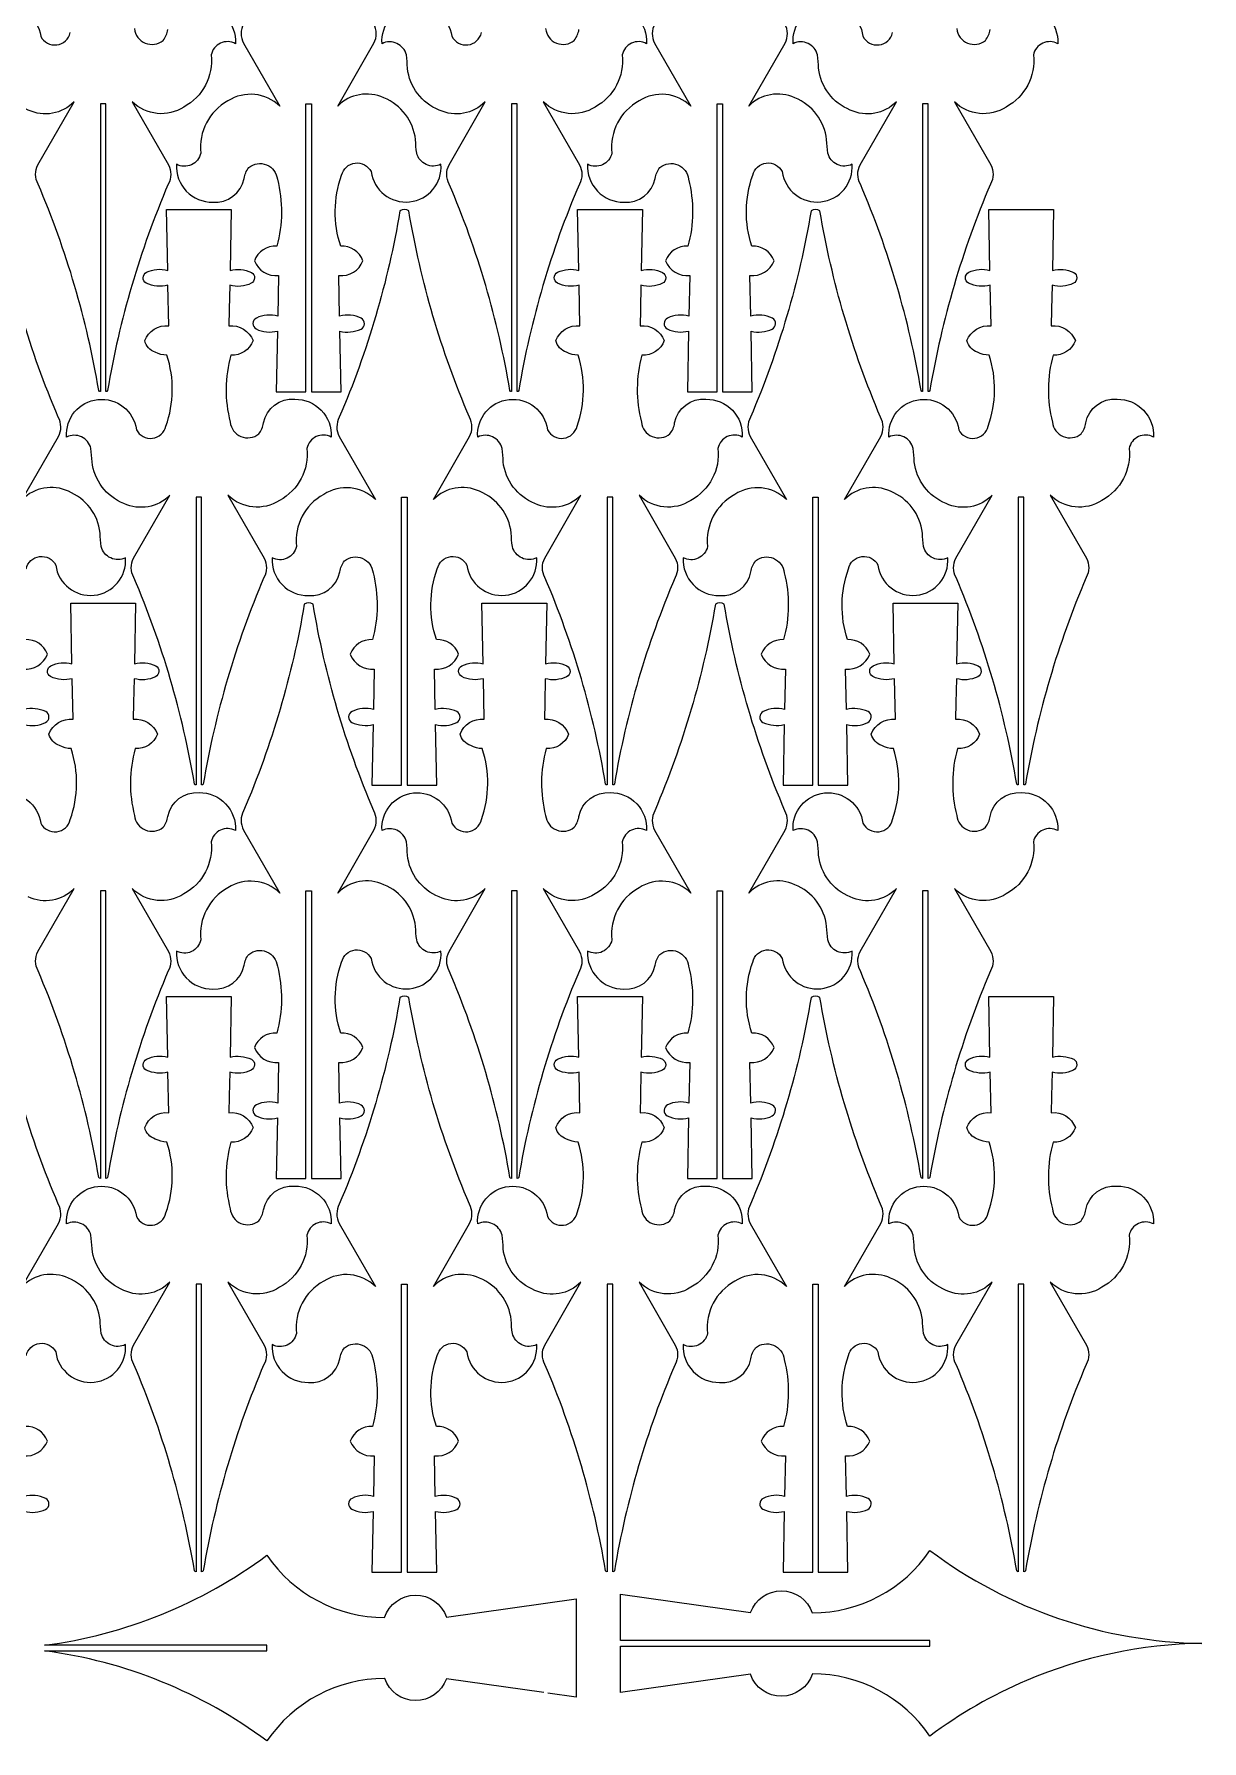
# Model space of a CAD drawing. Header units: millimetres. Extents: x 0 to 985, y 0 to 1989.
# Drawn here: x 655.9 to 985.3, y 2.7 to 484.2 of the extents above; entities that cross this region are included whole.
import ezdxf

# ---------------------------------------------------------------- set-up
doc = ezdxf.new("R2010")
doc.units = ezdxf.units.MM
doc.layers.get('0').update_dxf_attribs({"color": 70})

msp = doc.modelspace()

# ---------------------------------------------------------------- linework, layer by layer
for points in [[(702.43, 492.19, -0.435338), (712.68, 481.5, 0.502435), (705.82, 478.32, -0.304334), (698.13, 463.63, -0.35116), (683.54, 465.1), (693.76, 447.34, -0.248044), (693.72, 441.88, 0.059291), (676.59, 383.62, -0.355817), (676.13, 383.36), (676.13, 464.52), (674.56, 464.52), (674.56, 383.36, -0.358668), (674.12, 383.62, 0.059291), (656.99, 441.88, -0.248044), (656.94, 447.34), (667.17, 465.1, -0.318641), (654.16, 462.77, -0.277564), (645.21, 474.55, 0.02743), (644.89, 478.32, 0.483016), (638.03, 481.5, -0.969952), (657.73, 483.58, 0.704438), (666.07, 484.61, 0.166429)], [(818.43, 492.19, -0.435338), (828.68, 481.5, 0.502435), (821.82, 478.32, -0.304334), (814.13, 463.63, -0.35116), (799.54, 465.1), (809.76, 447.34, -0.248044), (809.72, 441.88, 0.059291), (792.59, 383.62, -0.355817), (792.13, 383.36), (792.13, 464.52), (790.56, 464.52), (790.56, 383.36, -0.358668), (790.12, 383.62, 0.059291), (772.99, 441.88, -0.248044), (772.94, 447.34), (783.17, 465.1, -0.318641), (770.16, 462.77, -0.277564), (761.21, 474.55, 0.02743), (760.89, 478.32, 0.483016), (754.03, 481.5, -0.969952), (773.73, 483.58, 0.704438), (782.07, 484.61, 0.166429)], [(934.43, 492.19, -0.435338), (944.68, 481.5, 0.502435), (937.82, 478.32, -0.304334), (930.13, 463.63, -0.35116), (915.54, 465.1), (925.76, 447.34, -0.248044), (925.72, 441.88, 0.059291), (908.59, 383.62, -0.355817), (908.13, 383.36), (908.13, 464.52), (906.56, 464.52), (906.56, 383.36, -0.358668), (906.12, 383.62, 0.059291), (888.99, 441.88, -0.248044), (888.94, 447.34), (899.17, 465.1, -0.318641), (886.16, 462.77, -0.277564), (877.21, 474.55, 0.02743), (876.89, 478.32, 0.483016), (870.03, 481.5, -0.969952), (889.73, 483.58, 0.704438), (898.07, 484.61, 0.166429)], [(714.98, 487.09, 0.248044), (714.93, 481.63), (725.16, 463.87, 0.35116), (710.57, 465.34, 0.304334), (702.88, 450.64, -0.502435), (696.02, 447.47, 0.435338), (706.26, 436.78, 0.382908), (715.11, 443.47, -0.133888), (716.43, 446.55, -0.600156), (724.5, 443.23, -0.13246), (724.32, 424.36, 0.331722), (718.04, 420.26, 0.340003), (724.84, 416.07), (724.62, 404.62, 0.183169), (718.57, 404.08, 0.599927), (718.5, 401.02, 0.176895), (724.53, 400.41), (724.19, 383.29), (732.56, 383.29), (732.56, 464.52), (734.13, 464.52), (734.13, 383.29), (742.49, 383.29), (742.15, 400.41, 0.180821), (748.11, 400.98, 0.599927), (748.18, 404.04, 0.179213), (742.07, 404.62), (741.84, 416.07, 0.340003), (748.64, 420.26, 0.331722), (742.37, 424.36, -0.166429), (742.63, 444.36, -0.704438), (750.96, 445.39, 0.969952), (770.67, 447.47, -0.483016), (763.81, 450.64, -0.02743), (763.48, 454.42, 0.277564), (754.53, 466.2, 0.318641), (741.52, 463.87), (751.75, 481.63, 0.248044), (751.7, 487.09, -0.059291)], [(830.98, 487.09, 0.248044), (830.93, 481.63), (841.16, 463.87, 0.35116), (826.57, 465.34, 0.304334), (818.88, 450.64, -0.502435), (812.02, 447.47, 0.435338), (822.26, 436.78, 0.382908), (831.11, 443.47, -0.133888), (832.43, 446.55, -0.600156), (840.5, 443.23, -0.13246), (840.32, 424.36, 0.331722), (834.04, 420.26, 0.340003), (840.84, 416.07), (840.62, 404.62, 0.183169), (834.57, 404.08, 0.599927), (834.5, 401.02, 0.176895), (840.53, 400.41), (840.19, 383.29), (848.56, 383.29), (848.56, 464.52), (850.13, 464.52), (850.13, 383.29), (858.49, 383.29), (858.15, 400.41, 0.180821), (864.11, 400.98, 0.599927), (864.18, 404.04, 0.179213), (858.07, 404.62), (857.84, 416.07, 0.340003), (864.64, 420.26, 0.331722), (858.37, 424.36, -0.166429), (858.63, 444.36, -0.704438), (866.96, 445.39, 0.969952), (886.67, 447.47, -0.483016), (879.81, 450.64, -0.02743), (879.48, 454.42, 0.277564), (870.53, 466.2, 0.318641), (857.52, 463.87), (867.75, 481.63, 0.248044), (867.7, 487.09, -0.059291)], [(684.2, 485.74, 0.600156), (692.27, 482.42, 0.133888), (693.59, 485.49, -0.382908)], [(800.2, 485.74, 0.600156), (808.27, 482.42, 0.133888), (809.59, 485.49, -0.382908)], [(916.2, 485.74, 0.600156), (924.27, 482.42, 0.133888), (925.59, 485.49, -0.382908)], [(653.63, 333.36, -0.704438), (661.96, 334.39, 0.969952), (681.67, 336.47, -0.483016), (674.81, 339.64, -0.02743), (674.48, 343.42, 0.277564), (665.53, 355.2, 0.318641), (652.52, 352.87), (662.75, 370.63, 0.248044), (662.7, 376.09, -0.059291), (645.58, 434.35, 0.319458)], [(638.03, 259.5, -0.969952), (657.73, 261.58, 0.704438), (666.07, 262.61, 0.166429), (666.33, 282.6, -0.122481), (663.06, 283.47, -0.259714), (660.06, 286.71, -0.340003), (666.86, 290.9), (666.63, 302.34, -0.179213), (660.51, 302.93, -0.599927), (660.58, 305.99, -0.180821), (666.55, 306.55), (666.21, 323.68), (684.5, 323.68), (684.16, 306.55, -0.176895), (690.19, 305.95, -0.599927), (690.12, 302.89, -0.183169), (684.08, 302.34), (683.94, 295.52), (683.85, 290.9, -0.340003), (690.65, 286.71, -0.331722), (684.38, 282.6, 0.13246), (684.2, 263.74, 0.600156), (692.27, 260.42, 0.133888), (693.59, 263.49, -0.382908), (702.43, 270.19, -0.435338), (712.68, 259.5, 0.502435), (705.82, 256.32, -0.304334), (698.13, 241.63, -0.35116), (683.54, 243.1), (693.76, 225.34, -0.248044), (693.72, 219.88, 0.059291), (676.59, 161.62, -0.355817), (676.13, 161.36), (676.13, 242.52), (674.56, 242.52), (674.56, 161.36, -0.358668), (674.12, 161.62, 0.059291), (656.99, 219.88, -0.248044), (656.94, 225.34), (667.17, 243.1, -0.318641), (654.16, 240.77, -0.277564)], [(652.84, 305.07, 0.340003), (659.64, 309.26, 0.331722), (653.37, 313.36, -0.166429)], [(653.15, 289.41, 0.180821), (659.11, 289.98, 0.599927), (659.18, 293.04, 0.179213), (653.07, 293.62)], [(653.63, 111.36, -0.704438), (661.96, 112.39, 0.969952), (681.67, 114.47, -0.483016), (674.81, 117.64, -0.02743), (674.48, 121.42, 0.277564), (665.53, 133.2, 0.318641), (652.52, 130.87), (662.75, 148.63, 0.248044), (662.7, 154.09, -0.059291), (645.58, 212.35, 0.319458)], [(652.84, 83.07, 0.340003), (659.64, 87.26, 0.331722), (653.37, 91.36, -0.166429)], [(653.15, 67.41, 0.180821), (659.11, 67.98, 0.599927), (659.18, 71.04, 0.179213), (653.07, 71.62)], [(799.7, 16.29), (772.2, 20.14), (772.18, 20.13, -0.706462), (754.78, 20.24), (754.77, 20.25, 0.248519), (721.57, 2.66, 0.127449), (658.8, 28.07), (721.57, 28.07), (721.57, 29.62), (658.8, 29.62, 0.127449), (721.57, 55.03, 0.24714), (754.72, 37.45), (754.74, 37.46, -0.716421), (772.22, 37.58), (772.24, 37.57), (808.85, 42.69), (808.85, 15.01), (800.82, 16.14)]]:
    msp.add_lwpolyline(points, format="xyb")
for points in [[(710.94, 406.52), (710.85, 401.9, -0.340003), (717.65, 397.71, -0.331722), (711.38, 393.6, 0.13246), (711.2, 374.74, 0.600156), (719.27, 371.42, 0.133888), (720.59, 374.49, -0.382908), (729.43, 381.19, -0.435338), (739.68, 370.5, 0.502435), (732.82, 367.32, -0.304334), (725.13, 352.63, -0.35116), (710.54, 354.1), (720.76, 336.34, -0.248044), (720.72, 330.88, 0.059291), (703.59, 272.62, -0.355817), (703.13, 272.36), (703.13, 353.52), (701.56, 353.52), (701.56, 272.36, -0.358668), (701.12, 272.62, 0.059291), (683.99, 330.88, -0.248044), (683.94, 336.34), (694.17, 354.1, -0.318641), (681.16, 351.77, -0.277564), (672.21, 363.55, 0.02743), (671.89, 367.32, 0.483016), (665.03, 370.5, -0.969952), (684.73, 372.58, 0.704438), (693.07, 373.61, 0.166429), (693.33, 393.6, -0.122481), (690.06, 394.47, -0.259714), (687.06, 397.71, -0.340003), (693.86, 401.9), (693.63, 413.34, -0.179213), (687.51, 413.93, -0.599927), (687.58, 416.99, -0.180821), (693.55, 417.55), (693.21, 434.68), (711.5, 434.68), (711.16, 417.55, -0.176895), (717.19, 416.95, -0.599927), (717.12, 413.89, -0.183169), (711.08, 413.34)], [(761.13, 353.52), (761.13, 272.29), (769.49, 272.29), (769.15, 289.41, 0.180821), (775.11, 289.98, 0.599927), (775.18, 293.04, 0.179213), (769.07, 293.62), (768.84, 305.07, 0.340003), (775.64, 309.26, 0.331722), (769.37, 313.36, -0.166429), (769.63, 333.36, -0.704438), (777.96, 334.39, 0.969952), (797.67, 336.47, -0.483016), (790.81, 339.64, -0.02743), (790.48, 343.42, 0.277564), (781.53, 355.2, 0.318641), (768.52, 352.87), (778.75, 370.63, 0.248044), (778.7, 376.09, -0.059291), (761.58, 434.35, 0.319458), (759.1, 434.35, -0.059291), (741.98, 376.09, 0.248044), (741.93, 370.63), (752.16, 352.87, 0.35116), (737.57, 354.34, 0.304334), (729.88, 339.64, -0.502435), (723.02, 336.47, 0.435338), (733.26, 325.78, 0.382908), (742.11, 332.47, -0.133888), (743.43, 335.55, -0.600156), (751.5, 332.23, -0.13246), (751.32, 313.36, 0.331722), (745.04, 309.26, 0.340003), (751.84, 305.07), (751.62, 293.62, 0.183169), (745.57, 293.08, 0.599927), (745.5, 290.02, 0.176895), (751.53, 289.41), (751.19, 272.29), (759.56, 272.29), (759.56, 353.52)], [(826.94, 406.52), (826.85, 401.9, -0.340003), (833.65, 397.71, -0.331722), (827.38, 393.6, 0.13246), (827.2, 374.74, 0.600156), (835.27, 371.42, 0.133888), (836.59, 374.49, -0.382908), (845.43, 381.19, -0.435338), (855.68, 370.5, 0.502435), (848.82, 367.32, -0.304334), (841.13, 352.63, -0.35116), (826.54, 354.1), (836.76, 336.34, -0.248044), (836.72, 330.88, 0.059291), (819.59, 272.62, -0.355817), (819.13, 272.36), (819.13, 353.52), (817.56, 353.52), (817.56, 272.36, -0.358668), (817.12, 272.62, 0.059291), (799.99, 330.88, -0.248044), (799.94, 336.34), (810.17, 354.1, -0.318641), (797.16, 351.77, -0.277564), (788.21, 363.55, 0.02743), (787.89, 367.32, 0.483016), (781.03, 370.5, -0.969952), (800.73, 372.58, 0.704438), (809.07, 373.61, 0.166429), (809.33, 393.6, -0.122481), (806.06, 394.47, -0.259714), (803.06, 397.71, -0.340003), (809.86, 401.9), (809.63, 413.34, -0.179213), (803.51, 413.93, -0.599927), (803.58, 416.99, -0.180821), (809.55, 417.55), (809.21, 434.68), (827.5, 434.68), (827.16, 417.55, -0.176895), (833.19, 416.95, -0.599927), (833.12, 413.89, -0.183169), (827.08, 413.34)], [(877.13, 353.52), (877.13, 272.29), (885.49, 272.29), (885.15, 289.41, 0.180821), (891.11, 289.98, 0.599927), (891.18, 293.04, 0.179213), (885.07, 293.62), (884.84, 305.07, 0.340003), (891.64, 309.26, 0.331722), (885.37, 313.36, -0.166429), (885.63, 333.36, -0.704438), (893.96, 334.39, 0.969952), (913.67, 336.47, -0.483016), (906.81, 339.64, -0.02743), (906.48, 343.42, 0.277564), (897.53, 355.2, 0.318641), (884.52, 352.87), (894.75, 370.63, 0.248044), (894.7, 376.09, -0.059291), (877.58, 434.35, 0.319458), (875.1, 434.35, -0.059291), (857.98, 376.09, 0.248044), (857.93, 370.63), (868.16, 352.87, 0.35116), (853.57, 354.34, 0.304334), (845.88, 339.64, -0.502435), (839.02, 336.47, 0.435338), (849.26, 325.78, 0.382908), (858.11, 332.47, -0.133888), (859.43, 335.55, -0.600156), (867.5, 332.23, -0.13246), (867.32, 313.36, 0.331722), (861.04, 309.26, 0.340003), (867.84, 305.07), (867.62, 293.62, 0.183169), (861.57, 293.08, 0.599927), (861.5, 290.02, 0.176895), (867.53, 289.41), (867.19, 272.29), (875.56, 272.29), (875.56, 353.52)], [(942.94, 406.52), (942.85, 401.9, -0.340003), (949.65, 397.71, -0.331722), (943.38, 393.6, 0.13246), (943.2, 374.74, 0.600156), (951.27, 371.42, 0.133888), (952.59, 374.49, -0.382908), (961.43, 381.19, -0.435338), (971.68, 370.5, 0.502435), (964.82, 367.32, -0.304334), (957.13, 352.63, -0.35116), (942.54, 354.1), (952.76, 336.34, -0.248044), (952.72, 330.88, 0.059291), (935.59, 272.62, -0.355817), (935.13, 272.36), (935.13, 353.52), (933.56, 353.52), (933.56, 272.36, -0.358668), (933.12, 272.62, 0.059291), (915.99, 330.88, -0.248044), (915.94, 336.34), (926.17, 354.1, -0.318641), (913.16, 351.77, -0.277564), (904.21, 363.55, 0.02743), (903.89, 367.32, 0.483016), (897.03, 370.5, -0.969952), (916.73, 372.58, 0.704438), (925.07, 373.61, 0.166429), (925.33, 393.6, -0.122481), (922.06, 394.47, -0.259714), (919.06, 397.71, -0.340003), (925.86, 401.9), (925.63, 413.34, -0.179213), (919.51, 413.93, -0.599927), (919.58, 416.99, -0.180821), (925.55, 417.55), (925.21, 434.68), (943.5, 434.68), (943.16, 417.55, -0.176895), (949.19, 416.95, -0.599927), (949.12, 413.89, -0.183169), (943.08, 413.34)], [(734.13, 242.52), (734.13, 161.29), (742.49, 161.29), (742.15, 178.41, 0.180821), (748.11, 178.98, 0.599927), (748.18, 182.04, 0.179213), (742.07, 182.62), (741.84, 194.07, 0.340003), (748.64, 198.26, 0.331722), (742.37, 202.36, -0.166429), (742.63, 222.36, -0.704438), (750.96, 223.39, 0.969952), (770.67, 225.47, -0.483016), (763.81, 228.64, -0.02743), (763.48, 232.42, 0.277564), (754.53, 244.2, 0.318641), (741.52, 241.87), (751.75, 259.63, 0.248044), (751.7, 265.09, -0.059291), (734.58, 323.35, 0.319458), (732.1, 323.35, -0.059291), (714.98, 265.09, 0.248044), (714.93, 259.63), (725.16, 241.87, 0.35116), (710.57, 243.34, 0.304334), (702.88, 228.64, -0.502435), (696.02, 225.47, 0.435338), (706.26, 214.78, 0.382908), (715.11, 221.47, -0.133888), (716.43, 224.55, -0.600156), (724.5, 221.23, -0.13246), (724.32, 202.36, 0.331722), (718.04, 198.26, 0.340003), (724.84, 194.07), (724.62, 182.62, 0.183169), (718.57, 182.08, 0.599927), (718.5, 179.02, 0.176895), (724.53, 178.41), (724.19, 161.29), (732.56, 161.29), (732.56, 242.52)], [(799.94, 295.52), (799.85, 290.9, -0.340003), (806.65, 286.71, -0.331722), (800.38, 282.6, 0.13246), (800.2, 263.74, 0.600156), (808.27, 260.42, 0.133888), (809.59, 263.49, -0.382908), (818.43, 270.19, -0.435338), (828.68, 259.5, 0.502435), (821.82, 256.32, -0.304334), (814.13, 241.63, -0.35116), (799.54, 243.1), (809.76, 225.34, -0.248044), (809.72, 219.88, 0.059291), (792.59, 161.62, -0.355817), (792.13, 161.36), (792.13, 242.52), (790.56, 242.52), (790.56, 161.36, -0.358668), (790.12, 161.62, 0.059291), (772.99, 219.88, -0.248044), (772.94, 225.34), (783.17, 243.1, -0.318641), (770.16, 240.77, -0.277564), (761.21, 252.55, 0.02743), (760.89, 256.32, 0.483016), (754.03, 259.5, -0.969952), (773.73, 261.58, 0.704438), (782.07, 262.61, 0.166429), (782.33, 282.6, -0.122481), (779.06, 283.47, -0.259714), (776.06, 286.71, -0.340003), (782.86, 290.9), (782.63, 302.34, -0.179213), (776.51, 302.93, -0.599927), (776.58, 305.99, -0.180821), (782.55, 306.55), (782.21, 323.68), (800.5, 323.68), (800.16, 306.55, -0.176895), (806.19, 305.95, -0.599927), (806.12, 302.89, -0.183169), (800.08, 302.34)], [(850.13, 242.52), (850.13, 161.29), (858.49, 161.29), (858.15, 178.41, 0.180821), (864.11, 178.98, 0.599927), (864.18, 182.04, 0.179213), (858.07, 182.62), (857.84, 194.07, 0.340003), (864.64, 198.26, 0.331722), (858.37, 202.36, -0.166429), (858.63, 222.36, -0.704438), (866.96, 223.39, 0.969952), (886.67, 225.47, -0.483016), (879.81, 228.64, -0.02743), (879.48, 232.42, 0.277564), (870.53, 244.2, 0.318641), (857.52, 241.87), (867.75, 259.63, 0.248044), (867.7, 265.09, -0.059291), (850.58, 323.35, 0.319458), (848.1, 323.35, -0.059291), (830.98, 265.09, 0.248044), (830.93, 259.63), (841.16, 241.87, 0.35116), (826.57, 243.34, 0.304334), (818.88, 228.64, -0.502435), (812.02, 225.47, 0.435338), (822.26, 214.78, 0.382908), (831.11, 221.47, -0.133888), (832.43, 224.55, -0.600156), (840.5, 221.23, -0.13246), (840.32, 202.36, 0.331722), (834.04, 198.26, 0.340003), (840.84, 194.07), (840.62, 182.62, 0.183169), (834.57, 182.08, 0.599927), (834.5, 179.02, 0.176895), (840.53, 178.41), (840.19, 161.29), (848.56, 161.29), (848.56, 242.52)], [(915.94, 295.52), (915.85, 290.9, -0.340003), (922.65, 286.71, -0.331722), (916.38, 282.6, 0.13246), (916.2, 263.74, 0.600156), (924.27, 260.42, 0.133888), (925.59, 263.49, -0.382908), (934.43, 270.19, -0.435338), (944.68, 259.5, 0.502435), (937.82, 256.32, -0.304334), (930.13, 241.63, -0.35116), (915.54, 243.1), (925.76, 225.34, -0.248044), (925.72, 219.88, 0.059291), (908.59, 161.62, -0.355817), (908.13, 161.36), (908.13, 242.52), (906.56, 242.52), (906.56, 161.36, -0.358668), (906.12, 161.62, 0.059291), (888.99, 219.88, -0.248044), (888.94, 225.34), (899.17, 243.1, -0.318641), (886.16, 240.77, -0.277564), (877.21, 252.55, 0.02743), (876.89, 256.32, 0.483016), (870.03, 259.5, -0.969952), (889.73, 261.58, 0.704438), (898.07, 262.61, 0.166429), (898.33, 282.6, -0.122481), (895.06, 283.47, -0.259714), (892.06, 286.71, -0.340003), (898.86, 290.9), (898.63, 302.34, -0.179213), (892.51, 302.93, -0.599927), (892.58, 305.99, -0.180821), (898.55, 306.55), (898.21, 323.68), (916.5, 323.68), (916.16, 306.55, -0.176895), (922.19, 305.95, -0.599927), (922.12, 302.89, -0.183169), (916.08, 302.34)], [(710.94, 184.52), (710.85, 179.9, -0.340003), (717.65, 175.71, -0.331722), (711.38, 171.6, 0.13246), (711.2, 152.74, 0.600156), (719.27, 149.42, 0.133888), (720.59, 152.49, -0.382908), (729.43, 159.19, -0.435338), (739.68, 148.5, 0.502435), (732.82, 145.32, -0.304334), (725.13, 130.63, -0.35116), (710.54, 132.1), (720.76, 114.34, -0.248044), (720.72, 108.88, 0.059291), (703.59, 50.62, -0.355817), (703.13, 50.36), (703.13, 131.52), (701.56, 131.52), (701.56, 50.36, -0.358668), (701.12, 50.62, 0.059291), (683.99, 108.88, -0.248044), (683.94, 114.34), (694.17, 132.1, -0.318641), (681.16, 129.77, -0.277564), (672.21, 141.55, 0.02743), (671.89, 145.32, 0.483016), (665.03, 148.5, -0.969952), (684.73, 150.58, 0.704438), (693.07, 151.61, 0.166429), (693.33, 171.6, -0.122481), (690.06, 172.47, -0.259714), (687.06, 175.71, -0.340003), (693.86, 179.9), (693.63, 191.34, -0.179213), (687.51, 191.93, -0.599927), (687.58, 194.99, -0.180821), (693.55, 195.55), (693.21, 212.68), (711.5, 212.68), (711.16, 195.55, -0.176895), (717.19, 194.95, -0.599927), (717.12, 191.89, -0.183169), (711.08, 191.34)], [(761.13, 131.52), (761.13, 50.29), (769.49, 50.29), (769.15, 67.41, 0.180821), (775.11, 67.98, 0.599927), (775.18, 71.04, 0.179213), (769.07, 71.62), (768.84, 83.07, 0.340003), (775.64, 87.26, 0.331722), (769.37, 91.36, -0.166429), (769.63, 111.36, -0.704438), (777.96, 112.39, 0.969952), (797.67, 114.47, -0.483016), (790.81, 117.64, -0.02743), (790.48, 121.42, 0.277564), (781.53, 133.2, 0.318641), (768.52, 130.87), (778.75, 148.63, 0.248044), (778.7, 154.09, -0.059291), (761.58, 212.35, 0.319458), (759.1, 212.35, -0.059291), (741.98, 154.09, 0.248044), (741.93, 148.63), (752.16, 130.87, 0.35116), (737.57, 132.34, 0.304334), (729.88, 117.64, -0.502435), (723.02, 114.47, 0.435338), (733.26, 103.78, 0.382908), (742.11, 110.47, -0.133888), (743.43, 113.55, -0.600156), (751.5, 110.23, -0.13246), (751.32, 91.36, 0.331722), (745.04, 87.26, 0.340003), (751.84, 83.07), (751.62, 71.62, 0.183169), (745.57, 71.08, 0.599927), (745.5, 68.02, 0.176895), (751.53, 67.41), (751.19, 50.29), (759.56, 50.29), (759.56, 131.52)], [(826.94, 184.52), (826.85, 179.9, -0.340003), (833.65, 175.71, -0.331722), (827.38, 171.6, 0.13246), (827.2, 152.74, 0.600156), (835.27, 149.42, 0.133888), (836.59, 152.49, -0.382908), (845.43, 159.19, -0.435338), (855.68, 148.5, 0.502435), (848.82, 145.32, -0.304334), (841.13, 130.63, -0.35116), (826.54, 132.1), (836.76, 114.34, -0.248044), (836.72, 108.88, 0.059291), (819.59, 50.62, -0.355817), (819.13, 50.36), (819.13, 131.52), (817.56, 131.52), (817.56, 50.36, -0.358668), (817.12, 50.62, 0.059291), (799.99, 108.88, -0.248044), (799.94, 114.34), (810.17, 132.1, -0.318641), (797.16, 129.77, -0.277564), (788.21, 141.55, 0.02743), (787.89, 145.32, 0.483016), (781.03, 148.5, -0.969952), (800.73, 150.58, 0.704438), (809.07, 151.61, 0.166429), (809.33, 171.6, -0.122481), (806.06, 172.47, -0.259714), (803.06, 175.71, -0.340003), (809.86, 179.9), (809.63, 191.34, -0.179213), (803.51, 191.93, -0.599927), (803.58, 194.99, -0.180821), (809.55, 195.55), (809.21, 212.68), (827.5, 212.68), (827.16, 195.55, -0.176895), (833.19, 194.95, -0.599927), (833.12, 191.89, -0.183169), (827.08, 191.34)], [(877.13, 131.52), (877.13, 50.29), (885.49, 50.29), (885.15, 67.41, 0.180821), (891.11, 67.98, 0.599927), (891.18, 71.04, 0.179213), (885.07, 71.62), (884.84, 83.07, 0.340003), (891.64, 87.26, 0.331722), (885.37, 91.36, -0.166429), (885.63, 111.36, -0.704438), (893.96, 112.39, 0.969952), (913.67, 114.47, -0.483016), (906.81, 117.64, -0.02743), (906.48, 121.42, 0.277564), (897.53, 133.2, 0.318641), (884.52, 130.87), (894.75, 148.63, 0.248044), (894.7, 154.09, -0.059291), (877.58, 212.35, 0.319458), (875.1, 212.35, -0.059291), (857.98, 154.09, 0.248044), (857.93, 148.63), (868.16, 130.87, 0.35116), (853.57, 132.34, 0.304334), (845.88, 117.64, -0.502435), (839.02, 114.47, 0.435338), (849.26, 103.78, 0.382908), (858.11, 110.47, -0.133888), (859.43, 113.55, -0.600156), (867.5, 110.23, -0.13246), (867.32, 91.36, 0.331722), (861.04, 87.26, 0.340003), (867.84, 83.07), (867.62, 71.62, 0.183169), (861.57, 71.08, 0.599927), (861.5, 68.02, 0.176895), (867.53, 67.41), (867.19, 50.29), (875.56, 50.29), (875.56, 131.52)], [(942.94, 184.52), (942.85, 179.9, -0.340003), (949.65, 175.71, -0.331722), (943.38, 171.6, 0.13246), (943.2, 152.74, 0.600156), (951.27, 149.42, 0.133888), (952.59, 152.49, -0.382908), (961.43, 159.19, -0.435338), (971.68, 148.5, 0.502435), (964.82, 145.32, -0.304334), (957.13, 130.63, -0.35116), (942.54, 132.1), (952.76, 114.34, -0.248044), (952.72, 108.88, 0.059291), (935.59, 50.62, -0.355817), (935.13, 50.36), (935.13, 131.52), (933.56, 131.52), (933.56, 50.36, -0.358668), (933.12, 50.62, 0.059291), (915.99, 108.88, -0.248044), (915.94, 114.34), (926.17, 132.1, -0.318641), (913.16, 129.77, -0.277564), (904.21, 141.55, 0.02743), (903.89, 145.32, 0.483016), (897.03, 148.5, -0.969952), (916.73, 150.58, 0.704438), (925.07, 151.61, 0.166429), (925.33, 171.6, -0.122481), (922.06, 172.47, -0.259714), (919.06, 175.71, -0.340003), (925.86, 179.9), (925.63, 191.34, -0.179213), (919.51, 191.93, -0.599927), (919.58, 194.99, -0.180821), (925.55, 195.55), (925.21, 212.68), (943.5, 212.68), (943.16, 195.55, -0.176895), (949.19, 194.95, -0.599927), (949.12, 191.89, -0.183169), (943.08, 191.34)], [(935.85, 19.69, 0.060023), (908.63, 4, 0.24714), (875.47, 21.59), (875.46, 21.58, -0.716421), (857.97, 21.45), (857.96, 21.46), (821.35, 16.35, 0.000082), (821.35, 29.41), (908.62, 29.41), (908.62, 30.96), (821.35, 30.96), (821.35, 44.02), (858, 38.89), (858.01, 38.9, -0.706462), (875.41, 38.79), (875.43, 38.78, 0.248519), (908.63, 56.37, 0.158189), (985.35, 30.18, 0.097242)]]:
    msp.add_lwpolyline(points, format="xyb", close=True)

doc.saveas('drawing.dxf')
